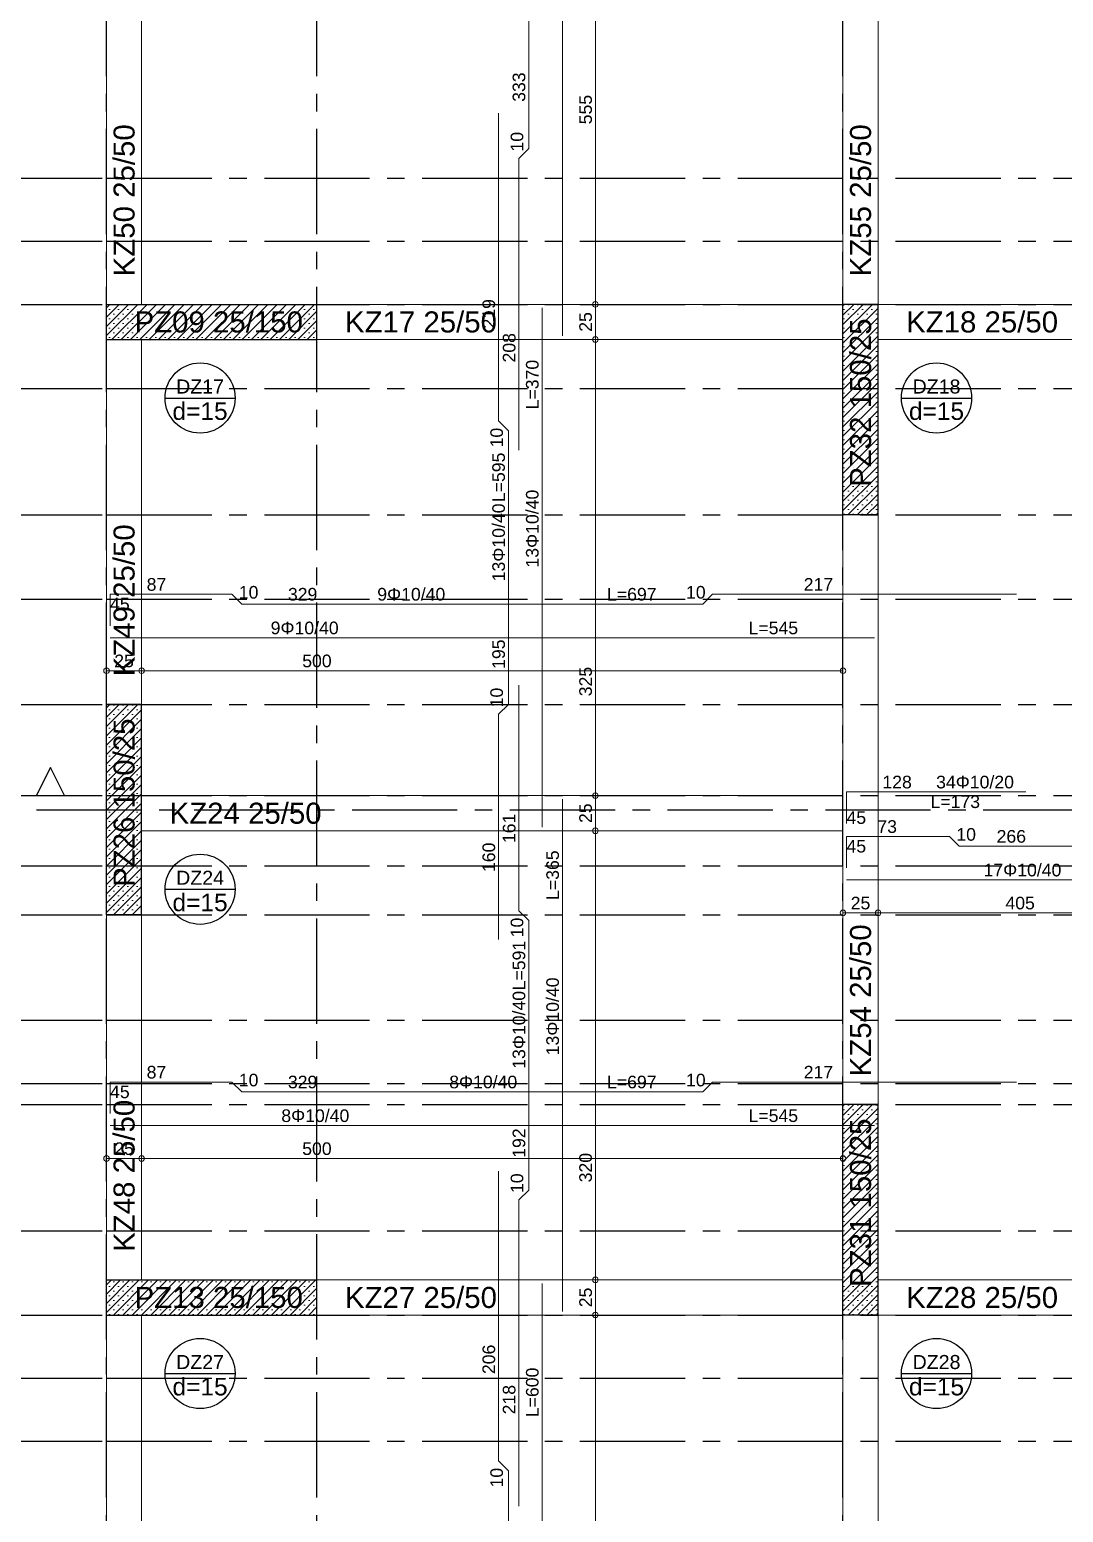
# Model space of a CAD drawing. Header units: millimetres. Extents: x 2232 to 85269, y -3593 to 5869.
# Drawn here: x 45008 to 45745, y 3628 to 4684 of the extents above; entities that cross this region are included whole.
import ezdxf

# ---------------------------------------------------------------- set-up
doc = ezdxf.new("R2010")
doc.units = ezdxf.units.MM
doc.linetypes.add('CENTER2', pattern=[112.5, 75, -12.5, 12.5, -12.5])
doc.linetypes.add('DASHDOT2', pattern=[12.7, 6.35, -3.175, 0, -3.175])
doc.layers.add('aks', color=251, linetype='DASHDOT2', lineweight=35)
for name, color, linetype in [('Donatı Topl. Uzun. Yazısı', 7, 'Continuous'), ('Donatı Uz. Yazısı', 7, 'Continuous'), ('Donatı Yazısı', 7, 'Continuous'), ('Donatı Çizgisi', 7, 'Continuous'), ('Döşeme', 7, 'Continuous'), ('Kiriş', 7, 'Continuous'), ('Panel', 7, 'Continuous'), ('Standart', 7, 'Continuous'), ('Ölçülendirme', 7, 'Continuous')]:
    doc.layers.add(name, color=color, linetype=linetype)
doc.styles.add('arial_1_18', font='arial.ttf', dxfattribs={"height": 0.2})
pattern_1 = [(45, (0, 0), (-3.314563, 3.314563), []), (45, (3.3146, 0), (-3.314563, 3.314563), [0, -4.6875])]

# ---------------------------------------------------------------- blocks, each defined once
blk = doc.blocks.new('IDE855Entity1409')
at = {"layer": 'Standart', "color": 159, "linetype": 'Continuous', "lineweight": -3}
for points in [[(-40, 1195), (-50, 1175)], [(-50, 1175), (-40, 1195)], [(-30, 1175), (-40, 1195)], [(-30, 1175), (-40, 1195)], [(-50, 1175), (-30, 1175)], [(-50, 1175), (-30, 1175)]]:
    blk.add_lwpolyline(points, dxfattribs=at)
at = {"layer": 'Standart', "color": 159, "linetype": 'CENTER2', "lineweight": -3}
blk.add_lwpolyline([(-50, 1165), (3310, 1165)], dxfattribs=at)
blk = doc.blocks.new('IDE855Entity1485')
at = {"layer": 'aks', "color": 251, "linetype": 'CENTER2', "lineweight": -3}
blk.add_lwpolyline([(525, 0), (525, 2330)], dxfattribs=at)
blk = doc.blocks.new('IDE855Entity1490')
at = {"layer": 'aks', "color": 251, "linetype": 'CENTER2', "lineweight": -3}
blk.add_lwpolyline([(-528, 1240), (0, 1240)], dxfattribs=at)
blk = doc.blocks.new('IDE855Entity1492')
at = {"layer": 'aks', "color": 251, "linetype": 'CENTER2', "lineweight": -3}
blk.add_lwpolyline([(0, 1240), (3260, 1240)], dxfattribs=at)
blk = doc.blocks.new('IDE855Entity1497')
at = {"layer": 'aks', "color": 251, "linetype": 'CENTER2', "lineweight": -3}
blk.add_lwpolyline([(-528, 1090), (0, 1090)], dxfattribs=at)
blk = doc.blocks.new('IDE855Entity1499')
at = {"layer": 'aks', "color": 251, "linetype": 'CENTER2', "lineweight": -3}
blk.add_lwpolyline([(0, 1090), (3260, 1090)], dxfattribs=at)
blk = doc.blocks.new('IDE855Entity1504')
at = {"layer": 'aks', "color": 251, "linetype": 'CENTER2', "lineweight": -3}
blk.add_lwpolyline([(-528, 865), (0, 865)], dxfattribs=at)
blk = doc.blocks.new('IDE855Entity1506')
at = {"layer": 'aks', "color": 251, "linetype": 'CENTER2', "lineweight": -3}
blk.add_lwpolyline([(0, 865), (3260, 865)], dxfattribs=at)
blk = doc.blocks.new('IDE855Entity1511')
at = {"layer": 'aks', "color": 251, "linetype": 'CENTER2', "lineweight": -3}
blk.add_lwpolyline([(-528, 715), (0, 715)], dxfattribs=at)
blk = doc.blocks.new('IDE855Entity1513')
at = {"layer": 'aks', "color": 251, "linetype": 'CENTER2', "lineweight": -3}
blk.add_lwpolyline([(0, 715), (3260, 715)], dxfattribs=at)
blk = doc.blocks.new('IDE855Entity1518')
at = {"layer": 'aks', "color": 251, "linetype": 'CENTER2', "lineweight": -3}
blk.add_lwpolyline([(-528, 970), (0, 970)], dxfattribs=at)
blk = doc.blocks.new('IDE855Entity1520')
at = {"layer": 'aks', "color": 251, "linetype": 'CENTER2', "lineweight": -3}
blk.add_lwpolyline([(0, 970), (3260, 970)], dxfattribs=at)
blk = doc.blocks.new('IDE855Entity1525')
at = {"layer": 'aks', "color": 251, "linetype": 'CENTER2', "lineweight": -3}
blk.add_lwpolyline([(-528, 1125), (0, 1125)], dxfattribs=at)
blk = doc.blocks.new('IDE855Entity1527')
at = {"layer": 'aks', "color": 251, "linetype": 'CENTER2', "lineweight": -3}
blk.add_lwpolyline([(0, 1125), (3260, 1125)], dxfattribs=at)
blk = doc.blocks.new('IDE855Entity1532')
at = {"layer": 'aks', "color": 251, "linetype": 'CENTER2', "lineweight": -3}
blk.add_lwpolyline([(-528, 1015), (0, 1015)], dxfattribs=at)
blk = doc.blocks.new('IDE855Entity1534')
at = {"layer": 'aks', "color": 251, "linetype": 'CENTER2', "lineweight": -3}
blk.add_lwpolyline([(0, 1015), (3260, 1015)], dxfattribs=at)
blk = doc.blocks.new('IDE855Entity1539')
at = {"layer": 'aks', "color": 251, "linetype": 'CENTER2', "lineweight": -3}
blk.add_lwpolyline([(-528, 760), (0, 760)], dxfattribs=at)
blk = doc.blocks.new('IDE855Entity1541')
at = {"layer": 'aks', "color": 251, "linetype": 'CENTER2', "lineweight": -3}
blk.add_lwpolyline([(0, 760), (3260, 760)], dxfattribs=at)
blk = doc.blocks.new('IDE855Entity1548')
at = {"layer": 'aks', "color": 251, "linetype": 'CENTER2', "lineweight": -3}
blk.add_lwpolyline([(0, 0), (0, 2330)], dxfattribs=at)
blk = doc.blocks.new('IDE855Entity1555')
at = {"layer": 'aks', "color": 251, "linetype": 'CENTER2', "lineweight": -3}
blk.add_lwpolyline([(150, 0), (150, 2330)], dxfattribs=at)
blk = doc.blocks.new('IDE855Entity1560')
at = {"layer": 'aks', "color": 251, "linetype": 'CENTER2', "lineweight": -3}
blk.add_lwpolyline([(-528, 955), (0, 955)], dxfattribs=at)
blk = doc.blocks.new('IDE855Entity1562')
at = {"layer": 'aks', "color": 251, "linetype": 'CENTER2', "lineweight": -3}
blk.add_lwpolyline([(0, 955), (3260, 955)], dxfattribs=at)
blk = doc.blocks.new('IDE855Entity1567')
at = {"layer": 'aks', "color": 251, "linetype": 'CENTER2', "lineweight": -3}
blk.add_lwpolyline([(-528, 805), (0, 805)], dxfattribs=at)
blk = doc.blocks.new('IDE855Entity1569')
at = {"layer": 'aks', "color": 251, "linetype": 'CENTER2', "lineweight": -3}
blk.add_lwpolyline([(0, 805), (3260, 805)], dxfattribs=at)
blk = doc.blocks.new('IDE855Entity1637')
at = {"layer": 'aks', "color": 251, "linetype": 'CENTER2', "lineweight": -3}
blk.add_lwpolyline([(-528, 1375), (0, 1375)], dxfattribs=at)
blk = doc.blocks.new('IDE855Entity1639')
at = {"layer": 'aks', "color": 251, "linetype": 'CENTER2', "lineweight": -3}
blk.add_lwpolyline([(0, 1375), (3260, 1375)], dxfattribs=at)
blk = doc.blocks.new('IDE855Entity1644')
at = {"layer": 'aks', "color": 251, "linetype": 'CENTER2', "lineweight": -3}
blk.add_lwpolyline([(-528, 1525), (0, 1525)], dxfattribs=at)
blk = doc.blocks.new('IDE855Entity1646')
at = {"layer": 'aks', "color": 251, "linetype": 'CENTER2', "lineweight": -3}
blk.add_lwpolyline([(0, 1525), (3260, 1525)], dxfattribs=at)
blk = doc.blocks.new('IDE855Entity1651')
at = {"layer": 'aks', "color": 251, "linetype": 'CENTER2', "lineweight": -3}
blk.add_lwpolyline([(-528, 1315), (0, 1315)], dxfattribs=at)
blk = doc.blocks.new('IDE855Entity1653')
at = {"layer": 'aks', "color": 251, "linetype": 'CENTER2', "lineweight": -3}
blk.add_lwpolyline([(0, 1315), (3260, 1315)], dxfattribs=at)
blk = doc.blocks.new('IDE855Entity1658')
at = {"layer": 'aks', "color": 251, "linetype": 'CENTER2', "lineweight": -3}
blk.add_lwpolyline([(-528, 1570), (0, 1570)], dxfattribs=at)
blk = doc.blocks.new('IDE855Entity1660')
at = {"layer": 'aks', "color": 251, "linetype": 'CENTER2', "lineweight": -3}
blk.add_lwpolyline([(0, 1570), (3260, 1570)], dxfattribs=at)
blk = doc.blocks.new('IDE855Entity1665')
at = {"layer": 'aks', "color": 251, "linetype": 'CENTER2', "lineweight": -3}
blk.add_lwpolyline([(-528, 1465), (0, 1465)], dxfattribs=at)
blk = doc.blocks.new('IDE855Entity1667')
at = {"layer": 'aks', "color": 251, "linetype": 'CENTER2', "lineweight": -3}
blk.add_lwpolyline([(0, 1465), (3260, 1465)], dxfattribs=at)
blk = doc.blocks.new('IDE855Entity1672')
at = {"layer": 'aks', "color": 251, "linetype": 'CENTER2', "lineweight": -3}
blk.add_lwpolyline([(-528, 1615), (0, 1615)], dxfattribs=at)
blk = doc.blocks.new('IDE855Entity1674')
at = {"layer": 'aks', "color": 251, "linetype": 'CENTER2', "lineweight": -3}
blk.add_lwpolyline([(0, 1615), (3260, 1615)], dxfattribs=at)
blk = doc.blocks.new('IDE855Entity1802')
at = {"layer": 'Panel', "linetype": 'Continuous', "lineweight": 5}
h = blk.add_hatch(dxfattribs=at)
h.set_pattern_fill('SACNCR', color=163, scale=50, style=0)
h.set_pattern_definition(pattern_1)
h.paths.add_polyline_path([(525, 805), (525, 955), (550, 955), (550, 805)])
blk = doc.blocks.new('IDE855Entity1803')
at = {"layer": 'Panel', "color": 164, "linetype": 'Continuous', "lineweight": -3}
blk.add_lwpolyline([(550, 805), (525, 805)], dxfattribs=at)
blk = doc.blocks.new('IDE855Entity1804')
at = {"layer": 'Panel', "color": 164, "linetype": 'Continuous', "lineweight": -3}
blk.add_lwpolyline([(550, 805), (550, 955)], dxfattribs=at)
blk = doc.blocks.new('IDE855Entity1805')
at = {"layer": 'Panel', "color": 164, "linetype": 'Continuous', "lineweight": -3}
blk.add_lwpolyline([(550, 955), (525, 955)], dxfattribs=at)
blk = doc.blocks.new('IDE855Entity1806')
at = {"layer": 'Panel', "color": 164, "linetype": 'Continuous', "lineweight": -3}
blk.add_lwpolyline([(525, 805), (525, 955)], dxfattribs=at)
blk = doc.blocks.new('IDE855Entity1807')
at = {"layer": 'Panel', "color": 159, "linetype": 'Continuous', "lineweight": -3, "style": 'arial_1_18'}
blk.add_text('PZ31 150/25', height=15, rotation=90, dxfattribs=at).set_placement((545, 825))
blk = doc.blocks.new('IDE855Entity1808')
at = {"layer": 'Panel', "linetype": 'Continuous', "lineweight": 5}
h = blk.add_hatch(dxfattribs=at)
h.set_pattern_fill('SACNCR', color=163, scale=50, style=0)
h.set_pattern_definition(pattern_1)
h.paths.add_polyline_path([(0, 830), (150, 830), (150, 805), (0, 805)])
blk = doc.blocks.new('IDE855Entity1809')
at = {"layer": 'Panel', "color": 164, "linetype": 'Continuous', "lineweight": -3}
blk.add_lwpolyline([(0, 805), (0, 830)], dxfattribs=at)
blk = doc.blocks.new('IDE855Entity1810')
at = {"layer": 'Panel', "color": 164, "linetype": 'Continuous', "lineweight": -3}
blk.add_lwpolyline([(0, 805), (150, 805)], dxfattribs=at)
blk = doc.blocks.new('IDE855Entity1811')
at = {"layer": 'Panel', "color": 164, "linetype": 'Continuous', "lineweight": -3}
blk.add_lwpolyline([(150, 805), (150, 830)], dxfattribs=at)
blk = doc.blocks.new('IDE855Entity1812')
at = {"layer": 'Panel', "color": 164, "linetype": 'Continuous', "lineweight": -3}
blk.add_lwpolyline([(0, 830), (150, 830)], dxfattribs=at)
blk = doc.blocks.new('IDE855Entity1813')
at = {"layer": 'Panel', "color": 159, "linetype": 'Continuous', "lineweight": -3, "style": 'arial_1_18'}
blk.add_text('PZ13 25/150', height=15, dxfattribs=at).set_placement((20, 810))
blk = doc.blocks.new('IDE855Entity1814')
at = {"layer": 'Panel', "linetype": 'Continuous', "lineweight": 5}
h = blk.add_hatch(dxfattribs=at)
h.set_pattern_fill('SACNCR', color=163, scale=50, style=0)
h.set_pattern_definition(pattern_1)
h.paths.add_polyline_path([(0, 1090), (0, 1240), (25, 1240), (25, 1090)])
blk = doc.blocks.new('IDE855Entity1815')
at = {"layer": 'Panel', "color": 164, "linetype": 'Continuous', "lineweight": -3}
blk.add_lwpolyline([(25, 1090), (0, 1090)], dxfattribs=at)
blk = doc.blocks.new('IDE855Entity1816')
at = {"layer": 'Panel', "color": 164, "linetype": 'Continuous', "lineweight": -3}
blk.add_lwpolyline([(25, 1090), (25, 1240)], dxfattribs=at)
blk = doc.blocks.new('IDE855Entity1817')
at = {"layer": 'Panel', "color": 164, "linetype": 'Continuous', "lineweight": -3}
blk.add_lwpolyline([(25, 1240), (0, 1240)], dxfattribs=at)
blk = doc.blocks.new('IDE855Entity1818')
at = {"layer": 'Panel', "color": 164, "linetype": 'Continuous', "lineweight": -3}
blk.add_lwpolyline([(0, 1090), (0, 1240)], dxfattribs=at)
blk = doc.blocks.new('IDE855Entity1819')
at = {"layer": 'Panel', "color": 159, "linetype": 'Continuous', "lineweight": -3, "style": 'arial_1_18'}
blk.add_text('PZ26 150/25', height=15, rotation=90, dxfattribs=at).set_placement((20, 1110))
blk = doc.blocks.new('IDE855Entity1820')
at = {"layer": 'aks', "color": 251, "linetype": 'CENTER2', "lineweight": -3}
blk.add_lwpolyline([(-528, 1175), (0, 1175)], dxfattribs=at)
blk = doc.blocks.new('IDE855Entity1822')
at = {"layer": 'aks', "color": 251, "linetype": 'CENTER2', "lineweight": -3}
blk.add_lwpolyline([(0, 1175), (3260, 1175)], dxfattribs=at)
blk = doc.blocks.new('IDE855Entity1827')
at = {"layer": 'Panel', "linetype": 'Continuous', "lineweight": 5}
h = blk.add_hatch(dxfattribs=at)
h.set_pattern_fill('SACNCR', color=163, scale=50, style=0)
h.set_pattern_definition(pattern_1)
h.paths.add_polyline_path([(0, 1525), (150, 1525), (150, 1500), (0, 1500)])
blk = doc.blocks.new('IDE855Entity1828')
at = {"layer": 'Panel', "color": 164, "linetype": 'Continuous', "lineweight": -3}
blk.add_lwpolyline([(0, 1500), (0, 1525)], dxfattribs=at)
blk = doc.blocks.new('IDE855Entity1829')
at = {"layer": 'Panel', "color": 164, "linetype": 'Continuous', "lineweight": -3}
blk.add_lwpolyline([(0, 1500), (150, 1500)], dxfattribs=at)
blk = doc.blocks.new('IDE855Entity1830')
at = {"layer": 'Panel', "color": 164, "linetype": 'Continuous', "lineweight": -3}
blk.add_lwpolyline([(150, 1500), (150, 1525)], dxfattribs=at)
blk = doc.blocks.new('IDE855Entity1831')
at = {"layer": 'Panel', "color": 164, "linetype": 'Continuous', "lineweight": -3}
blk.add_lwpolyline([(0, 1525), (150, 1525)], dxfattribs=at)
blk = doc.blocks.new('IDE855Entity1832')
at = {"layer": 'Panel', "color": 159, "linetype": 'Continuous', "lineweight": -3, "style": 'arial_1_18'}
blk.add_text('PZ09 25/150', height=15, dxfattribs=at).set_placement((20, 1505))
blk = doc.blocks.new('IDE855Entity1845')
at = {"layer": 'Panel', "linetype": 'Continuous', "lineweight": 5}
h = blk.add_hatch(dxfattribs=at)
h.set_pattern_fill('SACNCR', color=163, scale=50, style=0)
h.set_pattern_definition(pattern_1)
h.paths.add_polyline_path([(525, 1375), (525, 1525), (550, 1525), (550, 1375)])
blk = doc.blocks.new('IDE855Entity1846')
at = {"layer": 'Panel', "color": 164, "linetype": 'Continuous', "lineweight": -3}
blk.add_lwpolyline([(550, 1375), (525, 1375)], dxfattribs=at)
blk = doc.blocks.new('IDE855Entity1847')
at = {"layer": 'Panel', "color": 164, "linetype": 'Continuous', "lineweight": -3}
blk.add_lwpolyline([(550, 1375), (550, 1525)], dxfattribs=at)
blk = doc.blocks.new('IDE855Entity1848')
at = {"layer": 'Panel', "color": 164, "linetype": 'Continuous', "lineweight": -3}
blk.add_lwpolyline([(550, 1525), (525, 1525)], dxfattribs=at)
blk = doc.blocks.new('IDE855Entity1849')
at = {"layer": 'Panel', "color": 164, "linetype": 'Continuous', "lineweight": -3}
blk.add_lwpolyline([(525, 1375), (525, 1525)], dxfattribs=at)
blk = doc.blocks.new('IDE855Entity1850')
at = {"layer": 'Panel', "color": 159, "linetype": 'Continuous', "lineweight": -3, "style": 'arial_1_18'}
blk.add_text('PZ32 150/25', height=15, rotation=90, dxfattribs=at).set_placement((545, 1395))
blk = doc.blocks.new('IDE855Entity1934')
at = {"layer": 'Kiriş', "color": 4, "linetype": 'Continuous', "lineweight": 5}
blk.add_lwpolyline([(25, 1240), (25, 1500)], dxfattribs=at)
blk = doc.blocks.new('IDE855Entity1935')
at = {"layer": 'Kiriş', "color": 4, "linetype": 'Continuous', "lineweight": 5}
blk.add_lwpolyline([(0, 1240), (0, 1500)], dxfattribs=at)
blk = doc.blocks.new('IDE855Entity1936')
at = {"layer": 'Kiriş', "color": 159, "linetype": 'Continuous', "lineweight": 5, "style": 'arial_1_18'}
blk.add_text('KZ49 25/50', height=15, rotation=90, dxfattribs=at).set_placement((20, 1260))
blk = doc.blocks.new('IDE855Entity1937')
at = {"layer": 'Kiriş', "color": 4, "linetype": 'Continuous', "lineweight": 5}
blk.add_lwpolyline([(25, 1525), (25, 1955)], dxfattribs=at)
blk = doc.blocks.new('IDE855Entity1938')
at = {"layer": 'Kiriş', "color": 4, "linetype": 'Continuous', "lineweight": 5}
blk.add_lwpolyline([(0, 1525), (0, 1955)], dxfattribs=at)
blk = doc.blocks.new('IDE855Entity1939')
at = {"layer": 'Kiriş', "color": 159, "linetype": 'Continuous', "lineweight": 5, "style": 'arial_1_18'}
blk.add_text('KZ50 25/50', height=15, rotation=90, dxfattribs=at).set_placement((20, 1545))
blk = doc.blocks.new('IDE855Entity1940')
at = {"layer": 'Kiriş', "color": 4, "linetype": 'Continuous', "lineweight": 5}
blk.add_lwpolyline([(25, 830), (25, 1090)], dxfattribs=at)
blk = doc.blocks.new('IDE855Entity1941')
at = {"layer": 'Kiriş', "color": 4, "linetype": 'Continuous', "lineweight": 5}
blk.add_lwpolyline([(0, 830), (0, 1090)], dxfattribs=at)
blk = doc.blocks.new('IDE855Entity1942')
at = {"layer": 'Kiriş', "color": 159, "linetype": 'Continuous', "lineweight": 5, "style": 'arial_1_18'}
blk.add_text('KZ48 25/50', height=15, rotation=90, dxfattribs=at).set_placement((20, 850))
blk = doc.blocks.new('IDE855Entity1943')
at = {"layer": 'Kiriş', "color": 4, "linetype": 'Continuous', "lineweight": 5}
blk.add_lwpolyline([(25, 375), (25, 805)], dxfattribs=at)
blk = doc.blocks.new('IDE855Entity1944')
at = {"layer": 'Kiriş', "color": 4, "linetype": 'Continuous', "lineweight": 5}
blk.add_lwpolyline([(0, 375), (0, 805)], dxfattribs=at)
blk = doc.blocks.new('IDE855Entity2077')
at = {"layer": 'Kiriş', "color": 4, "linetype": 'Continuous', "lineweight": 5}
blk.add_lwpolyline([(550, 1525), (550, 2050)], dxfattribs=at)
blk = doc.blocks.new('IDE855Entity2078')
at = {"layer": 'Kiriş', "color": 4, "linetype": 'Continuous', "lineweight": 5}
blk.add_lwpolyline([(525, 1525), (525, 2050)], dxfattribs=at)
blk = doc.blocks.new('IDE855Entity2079')
at = {"layer": 'Kiriş', "color": 159, "linetype": 'Continuous', "lineweight": 5, "style": 'arial_1_18'}
blk.add_text('KZ55 25/50', height=15, rotation=90, dxfattribs=at).set_placement((545, 1545))
blk = doc.blocks.new('IDE855Entity2080')
at = {"layer": 'Kiriş', "color": 4, "linetype": 'Continuous', "lineweight": 5}
blk.add_lwpolyline([(550, 955), (550, 1375)], dxfattribs=at)
blk = doc.blocks.new('IDE855Entity2081')
at = {"layer": 'Kiriş', "color": 4, "linetype": 'Continuous', "lineweight": 5}
blk.add_lwpolyline([(525, 955), (525, 1150)], dxfattribs=at)
blk = doc.blocks.new('IDE855Entity2082')
at = {"layer": 'Kiriş', "color": 4, "linetype": 'Continuous', "lineweight": 5}
blk.add_lwpolyline([(525, 1175), (525, 1375)], dxfattribs=at)
blk = doc.blocks.new('IDE855Entity2083')
at = {"layer": 'Kiriş', "color": 159, "linetype": 'Continuous', "lineweight": 5, "style": 'arial_1_18'}
blk.add_text('KZ54 25/50', height=15, rotation=90, dxfattribs=at).set_placement((545, 975))
blk = doc.blocks.new('IDE855Entity2084')
at = {"layer": 'Kiriş', "color": 4, "linetype": 'Continuous', "lineweight": 5}
blk.add_lwpolyline([(550, 280), (550, 805)], dxfattribs=at)
blk = doc.blocks.new('IDE855Entity2085')
at = {"layer": 'Kiriş', "color": 4, "linetype": 'Continuous', "lineweight": 5}
blk.add_lwpolyline([(525, 280), (525, 805)], dxfattribs=at)
blk = doc.blocks.new('IDE855Entity2087')
at = {"layer": 'Kiriş', "color": 4, "linetype": 'Continuous', "lineweight": 5}
blk.add_lwpolyline([(150, 805), (525, 805)], dxfattribs=at)
blk = doc.blocks.new('IDE855Entity2088')
at = {"layer": 'Kiriş', "color": 4, "linetype": 'Continuous', "lineweight": 5}
blk.add_lwpolyline([(150, 830), (525, 830)], dxfattribs=at)
blk = doc.blocks.new('IDE855Entity2089')
at = {"layer": 'Kiriş', "color": 159, "linetype": 'Continuous', "lineweight": 5, "style": 'arial_1_18'}
blk.add_text('KZ27 25/50', height=15, dxfattribs=at).set_placement((170, 810))
blk = doc.blocks.new('IDE855Entity2090')
at = {"layer": 'Kiriş', "color": 4, "linetype": 'Continuous', "lineweight": 5}
blk.add_lwpolyline([(550, 805), (850, 805)], dxfattribs=at)
blk = doc.blocks.new('IDE855Entity2091')
at = {"layer": 'Kiriş', "color": 4, "linetype": 'Continuous', "lineweight": 5}
blk.add_lwpolyline([(550, 830), (850, 830)], dxfattribs=at)
blk = doc.blocks.new('IDE855Entity2092')
at = {"layer": 'Kiriş', "color": 159, "linetype": 'Continuous', "lineweight": 5, "style": 'arial_1_18'}
blk.add_text('KZ28 25/50', height=15, dxfattribs=at).set_placement((570, 810))
blk = doc.blocks.new('IDE855Entity2102')
at = {"layer": 'Kiriş', "color": 4, "linetype": 'Continuous', "lineweight": 5}
blk.add_lwpolyline([(550, 1500), (850, 1500)], dxfattribs=at)
blk = doc.blocks.new('IDE855Entity2103')
at = {"layer": 'Kiriş', "color": 4, "linetype": 'Continuous', "lineweight": 5}
blk.add_lwpolyline([(550, 1525), (850, 1525)], dxfattribs=at)
blk = doc.blocks.new('IDE855Entity2104')
at = {"layer": 'Kiriş', "color": 159, "linetype": 'Continuous', "lineweight": 5, "style": 'arial_1_18'}
blk.add_text('KZ18 25/50', height=15, dxfattribs=at).set_placement((570, 1505))
blk = doc.blocks.new('IDE855Entity2120')
at = {"layer": 'Kiriş', "color": 4, "linetype": 'Continuous', "lineweight": 5}
blk.add_lwpolyline([(25, 1150), (525, 1150)], dxfattribs=at)
blk = doc.blocks.new('IDE855Entity2121')
at = {"layer": 'Kiriş', "color": 4, "linetype": 'Continuous', "lineweight": 5}
blk.add_lwpolyline([(25, 1175), (525, 1175)], dxfattribs=at)
blk = doc.blocks.new('IDE855Entity2122')
at = {"layer": 'Kiriş', "color": 159, "linetype": 'Continuous', "lineweight": 5, "style": 'arial_1_18'}
blk.add_text('KZ24 25/50', height=15, dxfattribs=at).set_placement((45, 1155))
blk = doc.blocks.new('IDE855Entity2123')
at = {"layer": 'Kiriş', "color": 4, "linetype": 'Continuous', "lineweight": 5}
blk.add_lwpolyline([(150, 1500), (525, 1500)], dxfattribs=at)
blk = doc.blocks.new('IDE855Entity2124')
at = {"layer": 'Kiriş', "color": 4, "linetype": 'Continuous', "lineweight": 5}
blk.add_lwpolyline([(150, 1525), (525, 1525)], dxfattribs=at)
blk = doc.blocks.new('IDE855Entity2125')
at = {"layer": 'Kiriş', "color": 159, "linetype": 'Continuous', "lineweight": 5, "style": 'arial_1_18'}
blk.add_text('KZ17 25/50', height=15, dxfattribs=at).set_placement((170, 1505))
blk = doc.blocks.new('IDE855Entity2223')
at = {"layer": 'Döşeme', "color": 117, "linetype": 'Continuous', "lineweight": -3}
blk.add_lwpolyline([(41.7, 1458.3), (91.7, 1458.3)], dxfattribs=at)
blk.add_circle((66.7, 1458.3), 25, dxfattribs=at)
at = {"layer": 'Döşeme', "color": 178, "linetype": 'Continuous', "lineweight": -3, "style": 'arial_1_18'}
blk.add_text('DZ17', height=10, dxfattribs=at).set_placement((49.6, 1461.5))
at = {"layer": 'Döşeme', "color": 164, "linetype": 'Continuous', "lineweight": -3, "style": 'arial_1_18'}
blk.add_text('d=15', height=12.5, dxfattribs=at).set_placement((47, 1442.7))
blk = doc.blocks.new('IDE855Entity2224')
at = {"layer": 'Döşeme', "color": 117, "linetype": 'Continuous', "lineweight": -3}
blk.add_lwpolyline([(41.7, 1108.3), (91.7, 1108.3)], dxfattribs=at)
blk.add_circle((66.7, 1108.3), 25, dxfattribs=at)
at = {"layer": 'Döşeme', "color": 178, "linetype": 'Continuous', "lineweight": -3, "style": 'arial_1_18'}
blk.add_text('DZ24', height=10, dxfattribs=at).set_placement((49.6, 1111.5))
at = {"layer": 'Döşeme', "color": 164, "linetype": 'Continuous', "lineweight": -3, "style": 'arial_1_18'}
blk.add_text('d=15', height=12.5, dxfattribs=at).set_placement((47, 1092.7))
blk = doc.blocks.new('IDE855Entity2225')
at = {"layer": 'Döşeme', "color": 117, "linetype": 'Continuous', "lineweight": -3}
blk.add_lwpolyline([(41.7, 763.3), (91.7, 763.3)], dxfattribs=at)
blk.add_circle((66.7, 763.3), 25, dxfattribs=at)
at = {"layer": 'Döşeme', "color": 178, "linetype": 'Continuous', "lineweight": -3, "style": 'arial_1_18'}
blk.add_text('DZ27', height=10, dxfattribs=at).set_placement((49.6, 766.5))
at = {"layer": 'Döşeme', "color": 164, "linetype": 'Continuous', "lineweight": -3, "style": 'arial_1_18'}
blk.add_text('d=15', height=12.5, dxfattribs=at).set_placement((47, 747.7))
blk = doc.blocks.new('IDE855Entity2227')
at = {"layer": 'Döşeme', "color": 117, "linetype": 'Continuous', "lineweight": -3}
blk.add_lwpolyline([(566.7, 763.3), (616.7, 763.3)], dxfattribs=at)
blk.add_circle((591.7, 763.3), 25, dxfattribs=at)
at = {"layer": 'Döşeme', "color": 178, "linetype": 'Continuous', "lineweight": -3, "style": 'arial_1_18'}
blk.add_text('DZ28', height=10, dxfattribs=at).set_placement((574.6, 766.5))
at = {"layer": 'Döşeme', "color": 164, "linetype": 'Continuous', "lineweight": -3, "style": 'arial_1_18'}
blk.add_text('d=15', height=12.5, dxfattribs=at).set_placement((572, 747.7))
blk = doc.blocks.new('IDE855Entity2255')
at = {"layer": 'Döşeme', "color": 117, "linetype": 'Continuous', "lineweight": -3}
blk.add_lwpolyline([(566.7, 1458.3), (616.7, 1458.3)], dxfattribs=at)
blk.add_circle((591.7, 1458.3), 25, dxfattribs=at)
at = {"layer": 'Döşeme', "color": 178, "linetype": 'Continuous', "lineweight": -3, "style": 'arial_1_18'}
blk.add_text('DZ18', height=10, dxfattribs=at).set_placement((574.6, 1461.5))
at = {"layer": 'Döşeme', "color": 164, "linetype": 'Continuous', "lineweight": -3, "style": 'arial_1_18'}
blk.add_text('d=15', height=12.5, dxfattribs=at).set_placement((572, 1442.7))
blk = doc.blocks.new('IDE855Entity2562')
at = {"layer": 'Donatı Çizgisi', "color": 5, "linetype": 'Continuous', "lineweight": 5}
for points in [[(325, 1502.5), (325, 2102.5)], [(301, 1636), (301, 1969)], [(279.5, 1442), (279.5, 1661.2)], [(294, 1629), (301, 1636)], [(294, 1421.2), (294, 1629)], [(310.5, 1152.5), (310.5, 1522.5)], [(286.5, 1435), (279.5, 1442)], [(286.5, 1240), (286.5, 1435)], [(2.5, 1296), (2.5, 1318.5)], [(2.5, 1318.5), (89.4, 1318.5)], [(89.4, 1318.5), (96.4, 1311.5)], [(96.4, 1311.5), (425, 1311.5)], [(425, 1311.5), (432, 1318.5)], [(432, 1318.5), (648.8, 1318.5)], [(2.5, 1287.5), (547.5, 1287.5)], [(294, 1093), (294, 1253.7)], [(279.5, 1233), (286.5, 1240)], [(279.5, 1072.5), (279.5, 1233)], [(527.5, 1155.2), (527.5, 1177.7)], [(527.5, 1177.7), (655.3, 1177.7)], [(325, 807.5), (325, 1172.5)], [(527.5, 1123.5), (527.5, 1146)], [(527.5, 1146), (600.9, 1146)], [(600.9, 1146), (607.9, 1139)], [(607.9, 1139), (874, 1139)], [(527.5, 1115), (977.5, 1115)], [(301, 1086), (294, 1093)], [(301, 894), (301, 1086)], [(2.5, 948.5), (2.5, 971)], [(2.5, 971), (89.4, 971)], [(89.4, 971), (96.4, 964)], [(96.4, 964), (425, 964)], [(425, 964), (432, 971)], [(432, 971), (648.8, 971)], [(2.5, 940), (547.5, 940)], [(279.5, 701), (279.5, 907.5)], [(294, 887), (301, 894)], [(294, 668.7), (294, 887)], [(310.5, 227.5), (310.5, 827.5)], [(286.5, 694), (279.5, 701)], [(286.5, 361), (286.5, 694)]]:
    blk.add_lwpolyline(points, dxfattribs=at)
at = {"layer": 'Donatı Topl. Uzun. Yazısı', "color": 1, "linetype": 'Continuous', "lineweight": 5, "style": 'arial_1_18'}
for s, p in [('L=370', (308, 1450.2)), ('L=595', (284, 1384.1)), ('L=365', (322.5, 1100.7)), ('L=591', (298.5, 1036.3)), ('L=600', (308, 732.2))]:
    blk.add_text(s, height=9, rotation=90, dxfattribs=at).set_placement(p)
for s, p in [('L=697', (356.8, 1314)), ('L=545', (457.7, 1290)), ('L=173', (587.4, 1166.2)), ('L=697', (356.8, 966.5)), ('L=545', (457.7, 942.5))]:
    blk.add_text(s, height=9, dxfattribs=at).set_placement(p)
at = {"layer": 'Donatı Uz. Yazısı', "color": 5, "linetype": 'Continuous', "lineweight": 5, "style": 'arial_1_18'}
for s, p in [('333', (298.5, 1669.3)), ('10', (297.1, 1633.9)), ('219', (277, 1507.8)), ('208', (291.5, 1483.6)), ('10', (282.6, 1423.1)), ('195', (284, 1265.3)), ('10', (282.6, 1237.9)), ('161', (291.5, 1141.2)), ('160', (277, 1120.6)), ('10', (297.1, 1074.1)), ('192', (298.5, 917)), ('10', (297.1, 891.9)), ('206', (277, 762.9)), ('218', (291.5, 734.2)), ('10', (282.6, 682.1))]:
    blk.add_text(s, height=9, rotation=90, dxfattribs=at).set_placement(p)
for s, p in [('87', (28.6, 1321)), ('10', (94.3, 1315.4)), ('329', (129.3, 1314)), ('10', (413.1, 1315.4)), ('217', (497, 1321)), ('45', (2.5, 1307)), ('128', (553.1, 1180.2)), ('45', (527.5, 1154.9)), ('73', (549.5, 1148.5)), ('10', (605.8, 1142.9)), ('45', (527.5, 1134.5)), ('266', (634.5, 1141.5)), ('87', (28.6, 973.5)), ('217', (497, 973.5)), ('10', (94.3, 967.9)), ('329', (129.3, 966.5)), ('10', (413.1, 967.9)), ('45', (2.5, 959.5))]:
    blk.add_text(s, height=9, dxfattribs=at).set_placement(p)
at = {"layer": 'Donatı Yazısı', "color": 5, "linetype": 'Continuous', "lineweight": 5, "style": 'arial_1_18'}
for p in [(308, 1337.5), (284, 1327.7), (298.5, 980.4), (322.5, 990)]:
    blk.add_text('13Φ10/40', height=9, rotation=90, dxfattribs=at).set_placement(p)
for s, p in [('9Φ10/40', (193, 1314)), ('9Φ10/40', (117, 1290)), ('34Φ10/20', (591.4, 1180.2)), ('17Φ10/40', (625.2, 1117.5)), ('8Φ10/40', (244.3, 966.5)), ('8Φ10/40', (124.6, 942.5))]:
    blk.add_text(s, height=9, dxfattribs=at).set_placement(p)
blk = doc.blocks.new('IDE855Entity2563')
at = {"layer": 'Ölçülendirme', "color": 1, "linetype": 'Continuous', "lineweight": 5}
for points in [[(348.5, 1500), (348.5, 2080)], [(348.5, 1150), (348.5, 1500)], [(0, 1264), (525, 1264)], [(348.5, 805), (348.5, 1150)], [(525, 1091.5), (955, 1091.5)], [(0, 916.5), (525, 916.5)], [(348.5, 225), (348.5, 805)]]:
    blk.add_lwpolyline(points, dxfattribs=at)
for centre in [(348.5, 1525), (348.5, 1500), (348.5, 1500), (0, 1264), (25, 1264), (525, 1264), (348.5, 1175), (348.5, 1150), (348.5, 1150), (525, 1091.5), (550, 1091.5), (0, 916.5), (25, 916.5), (525, 916.5), (348.5, 830), (348.5, 805), (348.5, 805)]:
    blk.add_circle(centre, 2, dxfattribs=at)
at = {"layer": 'Ölçülendirme', "color": 1, "linetype": 'Continuous', "lineweight": 5, "style": 'arial_1_18'}
for s, p in [('555', (346, 1653.3)), ('25', (346, 1505.5)), ('325', (346, 1245.8)), ('25', (346, 1155.5)), ('320', (346, 899.5)), ('25', (346, 810.5))]:
    blk.add_text(s, height=9, rotation=90, dxfattribs=at).set_placement(p)
for s, p in [('25', (5.5, 1266.5)), ('500', (139.5, 1266.5)), ('25', (530.5, 1094)), ('405', (640.8, 1094)), ('25', (5.5, 919)), ('500', (139.5, 919))]:
    blk.add_text(s, height=9, dxfattribs=at).set_placement(p)

msp = doc.modelspace()

# ---------------------------------------------------------------- block references
at = {"layer": 'aks'}
for name in ['IDE855Entity1548', 'IDE855Entity1555', 'IDE855Entity1485', 'IDE855Entity1672', 'IDE855Entity1674', 'IDE855Entity1658', 'IDE855Entity1660', 'IDE855Entity1644', 'IDE855Entity1646', 'IDE855Entity1665', 'IDE855Entity1667', 'IDE855Entity1637', 'IDE855Entity1639', 'IDE855Entity1651', 'IDE855Entity1653', 'IDE855Entity1490', 'IDE855Entity1492', 'IDE855Entity1820', 'IDE855Entity1822', 'IDE855Entity1525', 'IDE855Entity1527', 'IDE855Entity1497', 'IDE855Entity1499', 'IDE855Entity1532', 'IDE855Entity1534', 'IDE855Entity1518', 'IDE855Entity1520', 'IDE855Entity1560', 'IDE855Entity1562', 'IDE855Entity1504', 'IDE855Entity1506', 'IDE855Entity1567', 'IDE855Entity1569', 'IDE855Entity1539', 'IDE855Entity1541', 'IDE855Entity1511', 'IDE855Entity1513']:
    msp.add_blockref(name, (45062.8, 2963.3), dxfattribs=at)
at = {"layer": 'Döşeme'}
for name in ['IDE855Entity2223', 'IDE855Entity2255', 'IDE855Entity2224', 'IDE855Entity2225', 'IDE855Entity2227']:
    msp.add_blockref(name, (45062.8, 2963.3), dxfattribs=at)
at = {"layer": 'Kiriş'}
for name in ['IDE855Entity2078', 'IDE855Entity2077', 'IDE855Entity1938', 'IDE855Entity1937', 'IDE855Entity1939', 'IDE855Entity2079', 'IDE855Entity2124', 'IDE855Entity2125', 'IDE855Entity2103', 'IDE855Entity2104', 'IDE855Entity1935', 'IDE855Entity1934', 'IDE855Entity2123', 'IDE855Entity2102', 'IDE855Entity2082', 'IDE855Entity2080', 'IDE855Entity1936', 'IDE855Entity2121', 'IDE855Entity2122', 'IDE855Entity2120', 'IDE855Entity2081', 'IDE855Entity1941', 'IDE855Entity1940', 'IDE855Entity2083', 'IDE855Entity1942', 'IDE855Entity2088', 'IDE855Entity2091', 'IDE855Entity2089', 'IDE855Entity2092', 'IDE855Entity1944', 'IDE855Entity1943', 'IDE855Entity2087', 'IDE855Entity2085', 'IDE855Entity2084', 'IDE855Entity2090']:
    msp.add_blockref(name, (45062.8, 2963.3), dxfattribs=at)
at = {"layer": 'Panel'}
for name in ['IDE855Entity1827', 'IDE855Entity1828', 'IDE855Entity1831', 'IDE855Entity1832', 'IDE855Entity1830', 'IDE855Entity1845', 'IDE855Entity1848', 'IDE855Entity1849', 'IDE855Entity1847', 'IDE855Entity1850', 'IDE855Entity1829', 'IDE855Entity1846', 'IDE855Entity1814', 'IDE855Entity1817', 'IDE855Entity1818', 'IDE855Entity1816', 'IDE855Entity1819', 'IDE855Entity1815', 'IDE855Entity1802', 'IDE855Entity1805', 'IDE855Entity1806', 'IDE855Entity1804', 'IDE855Entity1807', 'IDE855Entity1808', 'IDE855Entity1809', 'IDE855Entity1812', 'IDE855Entity1811', 'IDE855Entity1813', 'IDE855Entity1810', 'IDE855Entity1803']:
    msp.add_blockref(name, (45062.8, 2963.3), dxfattribs=at)
at = {"layer": 'Standart'}
for name in ['IDE855Entity2563', 'IDE855Entity2562', 'IDE855Entity1409']:
    msp.add_blockref(name, (45062.8, 2963.3), dxfattribs=at)

doc.saveas('drawing.dxf')
